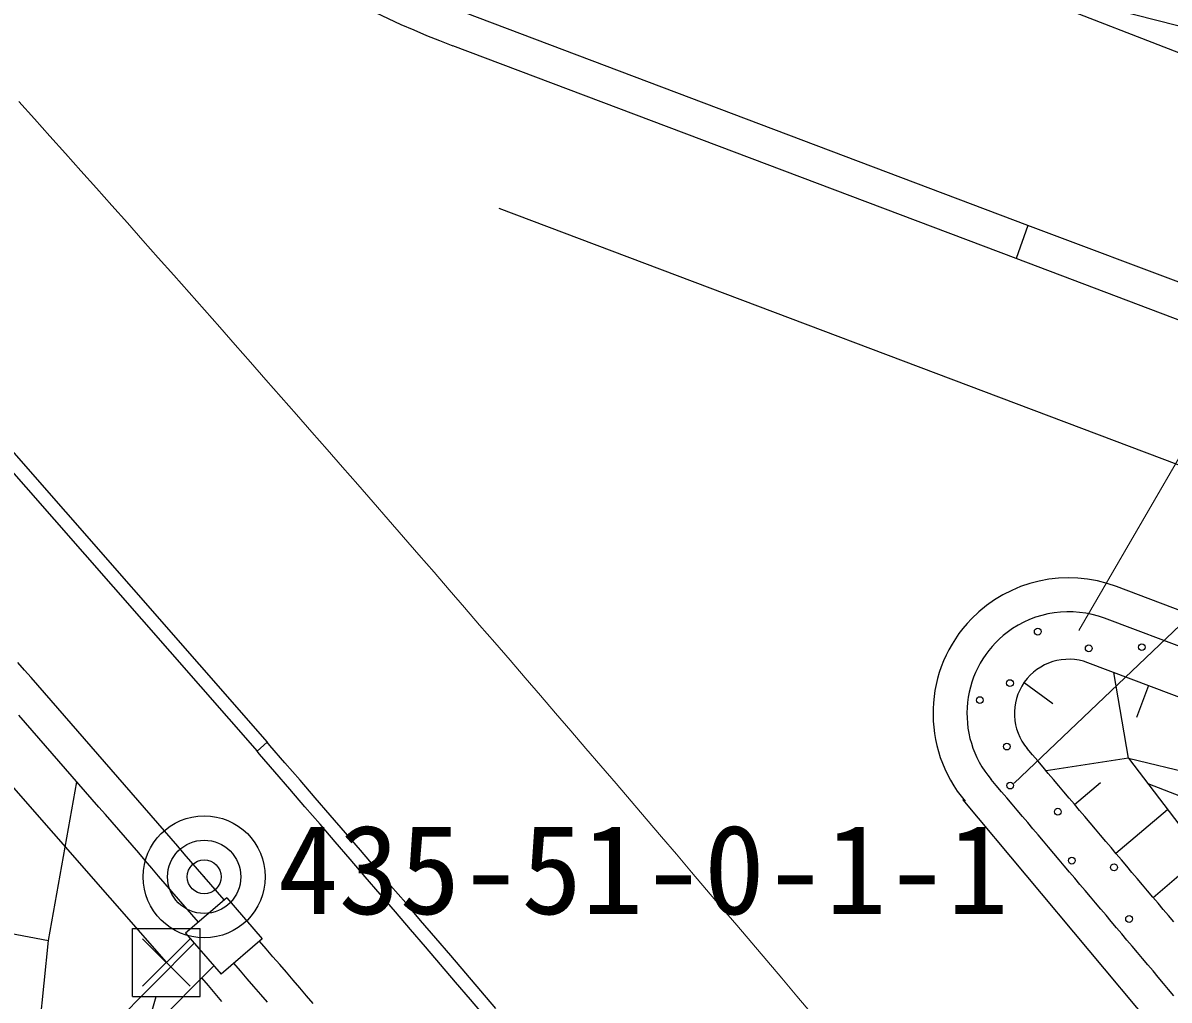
# Model space of a CAD drawing. Units: millimetres, scale not verified. Extents: x 40000 to 680000, y 20000 to 380000.
# Drawn here: x 321126 to 338027, y 323450 to 337854 of the extents above; entities that cross this region are included whole.
import ezdxf
from ezdxf.enums import TextEntityAlignment as Align

# ---------------------------------------------------------------- set-up
doc = ezdxf.new("R2010")
doc.units = ezdxf.units.MM
doc.header["$LTSCALE"] = 1000
doc.header["$PDMODE"] = 32
doc.header["$PDSIZE"] = 500
doc.linetypes.add('CHAIN', pattern=[18.5, 12, -1.5, 3.5, -1.5])
for name, color, linetype, lineweight in [('M-BGD', 7, 'Continuous', 25), ('M-BMK', 2, 'CHAIN', 13), ('M-BMK-ROW', 30, 'Continuous', 25), ('M-BMK-SRVR', 3, 'Continuous', 25), ('M-STR-HTXT', 7, 'Continuous', 13), ('M-STR-STRC', 7, 'Continuous', 25)]:
    doc.layers.add(name, color=color, linetype=linetype, lineweight=lineweight)
doc.styles.add('ＭＳ ゴシック', font='')
doc.styles.get('ＭＳ ゴシック').set_extended_font_data('MS Gothic')

msp = doc.modelspace()

# ---------------------------------------------------------------- linework, layer by layer
at = {"layer": 'M-BGD'}
for p, q in [((335946, 334870), (327647, 338004)), ((335774, 334379), (327464, 337517)), ((335946, 334870), (335774, 334379)), ((353537, 328228), (335946, 334870)), ((353353, 327742), (335774, 334379)), ((320603, 331958), (324727, 327252)), ((320452, 331827), (324578, 327118)), ((351940, 323999), (337252, 329545)), ((351764, 323532), (337076, 329078)), ((349553, 323618), (336828, 328423)), ((337429, 327017), (337213, 328278)), ((335888, 328129), (336315, 327820)), ((337724, 328085), (337548, 327617)), ((324727, 327252), (324578, 327118)), ((337429, 327017), (336214, 326829)), ((337429, 327017), (339245, 324629)), ((337429, 327017), (346199, 324885)), ((321503, 324327), (321923, 326667)), ((336633, 326334), (337015, 326657)), ((334999, 326417), (334984, 326403)), ((334984, 326403), (346633, 312501)), ((337242, 325614), (338006, 326258)), ((337791, 324964), (338173, 325286)), ((318008, 324990), (321503, 324327)), ((324131, 324959), (323525, 324437)), ((324131, 324959), (324653, 324353)), ((323525, 324437), (324047, 323831)), ((324653, 324353), (324047, 323831)), ((321258, 321882), (321503, 324327)), ((321258, 321882), (323651, 324290)), ((321570, 321572), (323939, 323956))]:
    msp.add_line(p, q, dxfattribs=at)
for points in [[(323907, 341866), (326373, 341481), (331784, 339298), (333320, 339050), (341756, 336900), (353890, 329164)], [(324093, 324926), (323995, 325040), (323897, 325153), (323799, 325267), (323701, 325380), (323603, 325493), (323506, 325606), (323408, 325720), (323310, 325833), (323212, 325946), (323114, 326059), (323015, 326172), (322917, 326285), (322819, 326398), (322721, 326511), (322623, 326624), (322525, 326737), (322427, 326850), (322328, 326963), (322230, 327076), (322132, 327189), (322034, 327301), (321935, 327414), (321837, 327527), (321739, 327640), (321640, 327752), (321542, 327865), (321443, 327977), (321345, 328090), (321246, 328203), (321148, 328315), (321049, 328428)], [(323714, 324600), (323616, 324713), (323519, 324827), (323421, 324940), (323323, 325053), (323225, 325166), (323127, 325279), (323029, 325393), (322931, 325506), (322833, 325619), (322736, 325732), (322638, 325845), (322540, 325958), (322442, 326071), (322344, 326184), (322245, 326296), (322147, 326409), (322049, 326522), (321951, 326635), (321853, 326748), (321755, 326860), (321657, 326973), (321558, 327086), (321460, 327198), (321362, 327311), (321264, 327423), (321165, 327536), (321067, 327648)], [(328100, 323327), (327878, 323586), (327657, 323846), (327435, 324105), (327213, 324364), (326991, 324623), (326770, 324882), (326547, 325141), (326325, 325399), (326103, 325658), (325881, 325916), (325658, 326174), (325435, 326432), (325213, 326690), (324990, 326948), (324767, 327205), (324727, 327251)], [(327948, 323197), (327726, 323457), (327505, 323716), (327283, 323975), (327061, 324234), (326840, 324493), (326618, 324752), (326396, 325010), (326174, 325269), (325951, 325527), (325729, 325785), (325507, 326043), (325284, 326301), (325061, 326559), (324839, 326817), (324616, 327074), (324578, 327118)], [(338095, 324603), (338018, 324695), (337941, 324786), (337864, 324877), (337787, 324969), (337710, 325060), (337633, 325151), (337556, 325242), (337479, 325333), (337402, 325425), (337325, 325516), (337248, 325607), (337171, 325698), (337094, 325790), (337017, 325881), (336940, 325972), (336862, 326063), (336785, 326154), (336708, 326245), (336631, 326337), (336554, 326428), (336477, 326519), (336399, 326610), (336322, 326701), (336245, 326792), (336168, 326883), (336090, 326975), (336013, 327066), (335936, 327157)], [(338097, 323514), (338020, 323605), (337943, 323696), (337867, 323788), (337790, 323879), (337713, 323970), (337636, 324061), (337559, 324152), (337482, 324244), (337406, 324335), (337329, 324426), (337252, 324517), (337175, 324608), (337098, 324700), (337021, 324791), (336944, 324882), (336867, 324973), (336790, 325064), (336713, 325155), (336636, 325247), (336559, 325338), (336482, 325429), (336405, 325520), (336328, 325611), (336251, 325702), (336174, 325793), (336097, 325884), (336020, 325975), (335942, 326066), (335865, 326158), (335788, 326249), (335711, 326340), (335634, 326431), (335557, 326522), (335479, 326613), (335402, 326704)], [(337715, 326641), (345952, 323449), (353731, 320462), (361538, 317445)], [(325406, 323399), (325307, 323514), (325209, 323630), (325110, 323745), (325011, 323860), (324912, 323975), (324813, 324090), (324714, 324205), (324615, 324320)], [(324731, 323419), (324632, 323534), (324533, 323649), (324434, 323764), (324335, 323879), (324236, 323994)], [(324061, 323431), (323961, 323547), (323862, 323663), (323762, 323778)]]:
    msp.add_lwpolyline(points, dxfattribs=at)
for centre in [(336091, 328881), (336843, 328635), (337625, 328652), (335681, 328123), (335237, 327872), (335635, 327187), (335684, 326612), (336386, 326227), (336593, 325506), (337215, 325407), (337437, 324646)]:
    msp.add_circle(centre, 50, dxfattribs=at)
for centre, radius, start, end in [((332409, 350615), 14000, 222.3131, 249.314), ((336546, 327674), 2000, 69.314, 135.7359), ((336546, 327674), 2000, 135.7359, 220.3174), ((336546, 327674), 1500, 69.314, 127.0831), ((336546, 327674), 1500, 127.0831, 220.3174), ((336546, 327674), 800, 69.314, 220.3174)]:
    msp.add_arc(centre, radius, start, end, dxfattribs=at)
at = {"layer": 'M-BMK'}
msp.add_lwpolyline([(332759, 323249), (332538, 323510), (332316, 323772), (332095, 324033), (331873, 324294), (331651, 324555), (331429, 324816), (331207, 325077), (330985, 325338), (330762, 325599), (330540, 325859), (330317, 326120), (330095, 326380), (329872, 326641), (329649, 326901), (329426, 327161), (329203, 327421), (328979, 327681), (328756, 327941), (328532, 328200), (328309, 328460), (328085, 328719), (327861, 328979), (327637, 329238), (327412, 329497), (327188, 329756), (326963, 330015), (326739, 330273), (326514, 330532), (326289, 330790), (326064, 331048), (325838, 331307), (325613, 331565), (325387, 331823), (325161, 332080), (324935, 332338), (324709, 332595), (324483, 332853), (324257, 333110), (324030, 333367), (323803, 333624), (323576, 333880), (323349, 334137), (323122, 334393), (322894, 334649), (322667, 334906), (322439, 335161), (322211, 335417), (321982, 335673), (321754, 335928), (321525, 336183), (321296, 336438), (321067, 336693)], dxfattribs=at)
at = {"layer": 'M-BMK-ROW'}
for p, q in [((331901, 339850), (349181, 333144)), ((323243, 324010), (317122, 330984)), ((322740, 324503), (323740, 324503)), ((322740, 323503), (322740, 324503)), ((323740, 323503), (323740, 324503)), ((322890, 324353), (323590, 323653)), ((322890, 323653), (323590, 324353)), ((322472, 321399), (323093, 323503)), ((322740, 323503), (323740, 323503))]:
    msp.add_line(p, q, dxfattribs=at)
at = {"layer": 'M-BMK-SRVR'}
for radius in [900, 540]:
    msp.add_circle((323799, 325267), radius, dxfattribs=at)
msp.add_point((323799, 325267), dxfattribs=at)
at = {"layer": 'M-STR-HTXT'}
for p, q in [((335743, 326649), (372060, 361194)), ((336697, 328897), (355409, 361194))]:
    msp.add_line(p, q, dxfattribs=at)
at = {"layer": 'M-STR-STRC'}
msp.add_line((352647, 325871), (328151, 335120), dxfattribs=at)

# ---------------------------------------------------------------- texts
at = {"layer": 'M-BMK-SRVR', "style": 'ＭＳ ゴシック'}
msp.add_text('435-51-0-1-1', height=1320, dxfattribs=at).set_placement((324883, 324321), align=Align.BOTTOM_LEFT)

doc.saveas('drawing.dxf')
